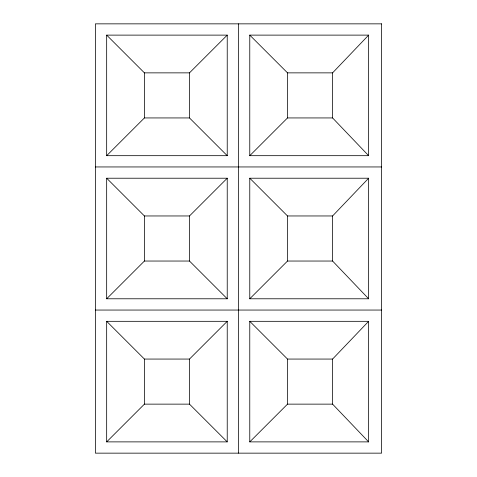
<?xml version="1.0" encoding="UTF-8"?>
<svg xmlns="http://www.w3.org/2000/svg" width="477" height="477" viewBox="0 0 477 477"><rect width="100%" height="100%" fill="white"/><g stroke="black" fill="none" stroke-linecap="round" stroke-linejoin="round"><path stroke-width="0.72" d="M368.643 155.681L332.588 117.938L332.588 72.862L368.643 35.119L249.769 35.119L249.769 155.681L368.643 155.681L368.643 35.119M368.643 298.781L332.588 261.038L332.588 215.962L368.643 178.219L249.769 178.219L249.769 298.781L368.643 298.781L368.643 178.219M368.643 441.881L332.588 404.138L332.588 359.062L368.643 321.319L249.769 321.319L249.769 441.881L368.643 441.881L368.643 321.319M106.669 155.681L144.412 117.938L144.412 72.862L106.669 35.119L227.231 35.119L227.231 155.681L106.669 155.681L106.669 35.119M227.231 155.681L189.488 117.938L189.488 72.862L227.231 35.119M106.669 298.781L144.412 261.038L144.412 215.962L106.669 178.219L227.231 178.219L227.231 298.781L106.669 298.781L106.669 178.219M227.231 298.781L189.488 261.038L189.488 215.962L227.231 178.219M249.769 155.681L287.512 117.938L287.512 72.862L249.769 35.119M106.669 441.881L144.412 404.138L189.488 404.138L227.231 441.881L227.231 321.319L106.669 321.319L106.669 441.881L227.231 441.881M106.669 321.319L144.412 359.062L189.488 359.062L227.231 321.319M249.769 298.781L287.512 261.038L287.512 215.962L249.769 178.219M249.769 441.881L287.512 404.138L332.588 404.138M144.412 72.862L189.488 72.862M287.512 72.862L332.588 72.862M144.412 117.938L189.488 117.938M287.512 117.938L332.588 117.938M95.4 166.95L381.6 166.95M144.412 215.962L189.488 215.962M287.512 215.962L332.588 215.962M144.412 261.038L189.488 261.038M287.512 261.038L332.588 261.038M95.4 310.05L381.6 310.05M249.769 321.319L287.512 359.062L332.588 359.062M287.512 359.062L287.512 404.138M238.5 23.85L238.5 453.15M189.488 359.062L189.488 404.138M144.412 359.062L144.412 404.138M381.6 23.85L95.4 23.85L95.4 453.15L381.6 453.15L381.6 23.85"/></g></svg>
